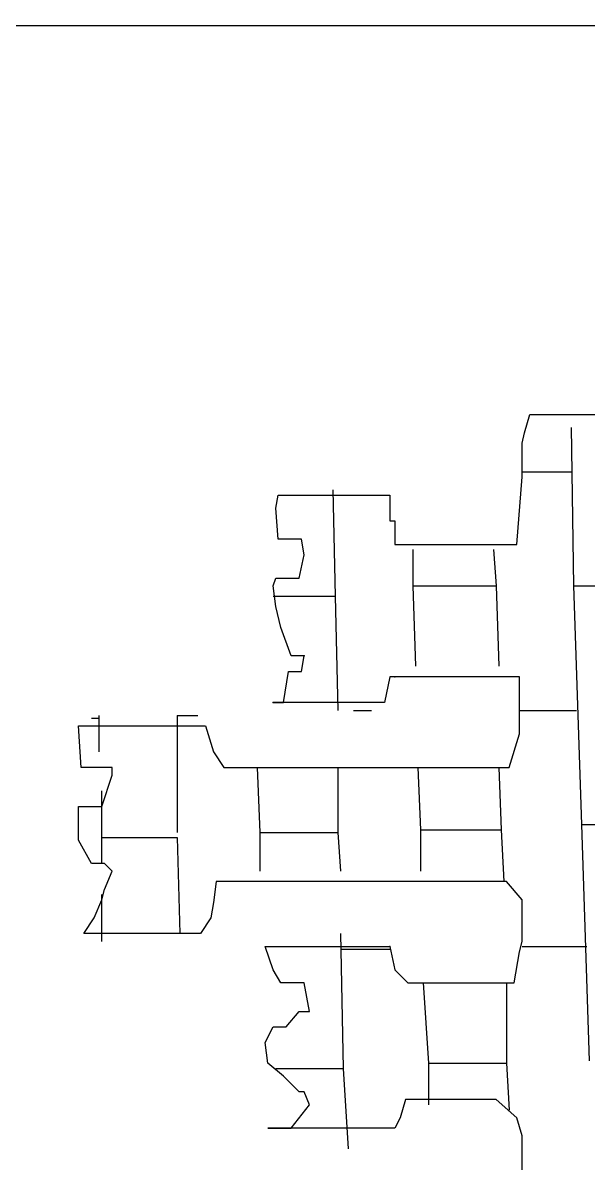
# Model space of a CAD drawing. Extents: x 748454 to 749044, y 4316681 to 4317708.
# Drawn here: x 748485.585 to 748487.765, y 4317537.795 to 4317542.19 of the extents above; entities that cross this region are included whole.
import ezdxf

# ---------------------------------------------------------------- set-up
doc = ezdxf.new("R2010")
doc.units = 0
doc.layers.get('0').update_dxf_attribs({"linetype": 'CONTINUOUS'})

msp = doc.modelspace()

# ---------------------------------------------------------------- linework, layer by layer
at = {"color": 0, "linetype": 'CONTINUOUS'}
for p, q in [((748485.45, 4317542.18), (748486.36, 4317542.18)), ((748485.45, 4317542.18), (748486.36, 4317542.18)), ((748486.36, 4317542.18), (748487.41, 4317542.18)), ((748486.36, 4317542.18), (748487.41, 4317542.18)), ((748487.41, 4317542.18), (748488.19, 4317542.18)), ((748487.41, 4317542.18), (748488.19, 4317542.18)), ((748487.52, 4317540.61), (748487.54, 4317540.68)), ((748487.52, 4317540.61), (748487.54, 4317540.68)), ((748487.54, 4317540.68), (748487.74, 4317540.68)), ((748487.54, 4317540.68), (748487.74, 4317540.68)), ((748487.74, 4317540.68), (748487.86, 4317540.68)), ((748487.74, 4317540.68), (748487.86, 4317540.68)), ((748487.71, 4317540.02), (748487.7, 4317540.63)), ((748487.71, 4317540.02), (748487.7, 4317540.63)), ((748487.51, 4317540.57), (748487.52, 4317540.61)), ((748487.51, 4317540.57), (748487.52, 4317540.61)), ((748487.51, 4317540.44), (748487.51, 4317540.57)), ((748487.51, 4317540.44), (748487.51, 4317540.57)), ((748487.51, 4317540.46), (748487.7, 4317540.46)), ((748487.51, 4317540.46), (748487.7, 4317540.46)), ((748487.49, 4317540.18), (748487.51, 4317540.44)), ((748487.49, 4317540.18), (748487.51, 4317540.44)), ((748486.56, 4317540.32), (748486.57, 4317540.37)), ((748486.56, 4317540.32), (748486.57, 4317540.37)), ((748486.57, 4317540.37), (748486.58, 4317540.37)), ((748486.57, 4317540.37), (748486.58, 4317540.37)), ((748486.58, 4317540.37), (748486.67, 4317540.37)), ((748486.58, 4317540.37), (748486.67, 4317540.37)), ((748486.67, 4317540.37), (748486.78, 4317540.37)), ((748486.67, 4317540.37), (748486.78, 4317540.37)), ((748486.78, 4317540.39), (748486.79, 4317539.98)), ((748486.78, 4317540.39), (748486.79, 4317539.98)), ((748486.78, 4317540.37), (748486.82, 4317540.37)), ((748486.78, 4317540.37), (748486.82, 4317540.37)), ((748486.82, 4317540.37), (748486.88, 4317540.37)), ((748486.82, 4317540.37), (748486.88, 4317540.37)), ((748486.88, 4317540.37), (748486.95, 4317540.37)), ((748486.88, 4317540.37), (748486.95, 4317540.37)), ((748486.95, 4317540.37), (748487, 4317540.37)), ((748486.95, 4317540.37), (748487, 4317540.37)), ((748487, 4317540.37), (748487, 4317540.33)), ((748487, 4317540.37), (748487, 4317540.33)), ((748487, 4317540.33), (748487, 4317540.27)), ((748487, 4317540.33), (748487, 4317540.27)), ((748486.57, 4317540.2), (748486.56, 4317540.32)), ((748486.57, 4317540.2), (748486.56, 4317540.32)), ((748487, 4317540.27), (748487.02, 4317540.27)), ((748487, 4317540.27), (748487.02, 4317540.27)), ((748487.02, 4317540.27), (748487.02, 4317540.18)), ((748487.02, 4317540.27), (748487.02, 4317540.18)), ((748486.61, 4317540.2), (748486.57, 4317540.2)), ((748486.61, 4317540.2), (748486.57, 4317540.2)), ((748486.66, 4317540.2), (748486.61, 4317540.2)), ((748486.66, 4317540.2), (748486.61, 4317540.2)), ((748486.67, 4317540.14), (748486.66, 4317540.2)), ((748486.67, 4317540.14), (748486.66, 4317540.2)), ((748487.02, 4317540.18), (748487.08, 4317540.18)), ((748487.02, 4317540.18), (748487.08, 4317540.18)), ((748487.08, 4317540.18), (748487.16, 4317540.18)), ((748487.08, 4317540.18), (748487.16, 4317540.18)), ((748487.09, 4317540.02), (748487.09, 4317540.16)), ((748487.09, 4317540.02), (748487.09, 4317540.16)), ((748487.16, 4317540.18), (748487.28, 4317540.18)), ((748487.16, 4317540.18), (748487.28, 4317540.18)), ((748487.28, 4317540.18), (748487.35, 4317540.18)), ((748487.28, 4317540.18), (748487.35, 4317540.18)), ((748487.35, 4317540.18), (748487.41, 4317540.18)), ((748487.35, 4317540.18), (748487.41, 4317540.18)), ((748487.4, 4317540.16), (748487.41, 4317540.02)), ((748487.4, 4317540.16), (748487.41, 4317540.02)), ((748487.41, 4317540.18), (748487.45, 4317540.18)), ((748487.41, 4317540.18), (748487.45, 4317540.18)), ((748487.45, 4317540.18), (748487.49, 4317540.18)), ((748487.45, 4317540.18), (748487.49, 4317540.18)), ((748486.65, 4317540.05), (748486.67, 4317540.14)), ((748486.65, 4317540.05), (748486.67, 4317540.14)), ((748486.55, 4317540.02), (748486.56, 4317540.05)), ((748486.55, 4317540.02), (748486.56, 4317540.05)), ((748486.56, 4317539.94), (748486.55, 4317540.02)), ((748486.56, 4317539.94), (748486.55, 4317540.02)), ((748486.56, 4317540.05), (748486.61, 4317540.05)), ((748486.56, 4317540.05), (748486.61, 4317540.05)), ((748486.61, 4317540.05), (748486.65, 4317540.05)), ((748486.61, 4317540.05), (748486.65, 4317540.05)), ((748486.58, 4317539.86), (748486.56, 4317539.94)), ((748486.58, 4317539.86), (748486.56, 4317539.94)), ((748486.62, 4317539.75), (748486.58, 4317539.86)), ((748486.62, 4317539.75), (748486.58, 4317539.86)), ((748486.67, 4317539.75), (748486.62, 4317539.75)), ((748486.67, 4317539.75), (748486.62, 4317539.75)), ((748486.66, 4317539.69), (748486.67, 4317539.75)), ((748486.66, 4317539.69), (748486.67, 4317539.75)), ((748486.59, 4317539.57), (748486.61, 4317539.69)), ((748486.59, 4317539.57), (748486.61, 4317539.69)), ((748486.61, 4317539.69), (748486.66, 4317539.69)), ((748486.61, 4317539.69), (748486.66, 4317539.69)), ((748487, 4317539.67), (748486.98, 4317539.57)), ((748487, 4317539.67), (748486.98, 4317539.57)), ((748487.02, 4317539.67), (748487, 4317539.67)), ((748487.02, 4317539.67), (748487, 4317539.67)), ((748487.08, 4317539.67), (748487.02, 4317539.67)), ((748487.08, 4317539.67), (748487.02, 4317539.67)), ((748487.15, 4317539.67), (748487.08, 4317539.67)), ((748487.15, 4317539.67), (748487.08, 4317539.67)), ((748487.24, 4317539.67), (748487.15, 4317539.67)), ((748487.24, 4317539.67), (748487.15, 4317539.67)), ((748487.31, 4317539.67), (748487.24, 4317539.67)), ((748487.31, 4317539.67), (748487.24, 4317539.67)), ((748487.4, 4317539.67), (748487.31, 4317539.67)), ((748487.4, 4317539.67), (748487.31, 4317539.67)), ((748487.46, 4317539.67), (748487.4, 4317539.67)), ((748487.46, 4317539.67), (748487.4, 4317539.67)), ((748487.5, 4317539.67), (748487.46, 4317539.67)), ((748487.5, 4317539.67), (748487.46, 4317539.67)), ((748487.5, 4317539.61), (748487.5, 4317539.67)), ((748487.5, 4317539.61), (748487.5, 4317539.67)), ((748487.5, 4317539.57), (748487.5, 4317539.61)), ((748487.5, 4317539.57), (748487.5, 4317539.61)), ((748486.59, 4317539.57), (748486.55, 4317539.57)), ((748486.55, 4317539.57), (748486.56, 4317539.57)), ((748486.59, 4317539.57), (748486.55, 4317539.57)), ((748486.55, 4317539.57), (748486.56, 4317539.57)), ((748486.56, 4317539.57), (748486.59, 4317539.57)), ((748486.56, 4317539.57), (748486.59, 4317539.57)), ((748486.66, 4317539.57), (748486.59, 4317539.57)), ((748486.66, 4317539.57), (748486.59, 4317539.57)), ((748486.71, 4317539.57), (748486.66, 4317539.57)), ((748486.71, 4317539.57), (748486.66, 4317539.57)), ((748486.79, 4317539.57), (748486.71, 4317539.57)), ((748486.79, 4317539.57), (748486.71, 4317539.57)), ((748486.82, 4317539.57), (748486.79, 4317539.57)), ((748486.82, 4317539.57), (748486.79, 4317539.57)), ((748486.84, 4317539.57), (748486.82, 4317539.57)), ((748486.84, 4317539.57), (748486.82, 4317539.57)), ((748486.87, 4317539.57), (748486.84, 4317539.57)), ((748486.87, 4317539.57), (748486.84, 4317539.57)), ((748486.86, 4317539.54), (748486.93, 4317539.54)), ((748486.86, 4317539.54), (748486.93, 4317539.54)), ((748486.92, 4317539.57), (748486.87, 4317539.57)), ((748486.92, 4317539.57), (748486.87, 4317539.57)), ((748486.98, 4317539.57), (748486.92, 4317539.57)), ((748486.98, 4317539.57), (748486.92, 4317539.57)), ((748487.5, 4317539.5), (748487.5, 4317539.57)), ((748487.5, 4317539.5), (748487.5, 4317539.57)), ((748487.5, 4317539.54), (748487.72, 4317539.54)), ((748487.5, 4317539.54), (748487.72, 4317539.54)), ((748485.85, 4317539.51), (748485.88, 4317539.51)), ((748485.85, 4317539.51), (748485.88, 4317539.51)), ((748485.88, 4317539.38), (748485.88, 4317539.52)), ((748485.88, 4317539.38), (748485.88, 4317539.52)), ((748486.18, 4317539.52), (748486.18, 4317539.07)), ((748486.18, 4317539.52), (748486.26, 4317539.52)), ((748486.18, 4317539.52), (748486.18, 4317539.07)), ((748486.18, 4317539.52), (748486.26, 4317539.52)), ((748487.5, 4317539.45), (748487.5, 4317539.5)), ((748487.5, 4317539.45), (748487.5, 4317539.5)), ((748485.81, 4317539.32), (748485.8, 4317539.48)), ((748485.8, 4317539.48), (748485.81, 4317539.48)), ((748485.81, 4317539.32), (748485.8, 4317539.48)), ((748485.8, 4317539.48), (748485.81, 4317539.48)), ((748485.81, 4317539.48), (748485.86, 4317539.48)), ((748485.81, 4317539.48), (748485.86, 4317539.48)), ((748485.86, 4317539.48), (748485.99, 4317539.48)), ((748485.86, 4317539.48), (748485.99, 4317539.48)), ((748485.99, 4317539.48), (748486.1, 4317539.48)), ((748485.99, 4317539.48), (748486.1, 4317539.48)), ((748486.1, 4317539.48), (748486.18, 4317539.48)), ((748486.1, 4317539.48), (748486.18, 4317539.48)), ((748486.18, 4317539.48), (748486.26, 4317539.48)), ((748486.18, 4317539.48), (748486.26, 4317539.48)), ((748486.26, 4317539.48), (748486.29, 4317539.48)), ((748486.26, 4317539.48), (748486.29, 4317539.48)), ((748486.29, 4317539.48), (748486.32, 4317539.38)), ((748486.29, 4317539.48), (748486.32, 4317539.38)), ((748487.46, 4317539.32), (748487.5, 4317539.45)), ((748487.46, 4317539.32), (748487.5, 4317539.45)), ((748486.32, 4317539.38), (748486.36, 4317539.32)), ((748486.32, 4317539.38), (748486.36, 4317539.32)), ((748485.88, 4317539.32), (748485.81, 4317539.32)), ((748485.88, 4317539.32), (748485.81, 4317539.32)), ((748485.93, 4317539.32), (748485.88, 4317539.32)), ((748485.93, 4317539.32), (748485.88, 4317539.32)), ((748485.93, 4317539.29), (748485.93, 4317539.32)), ((748485.93, 4317539.29), (748485.93, 4317539.32)), ((748486.36, 4317539.32), (748486.52, 4317539.32)), ((748486.36, 4317539.32), (748486.52, 4317539.32)), ((748486.5, 4317539.07), (748486.49, 4317539.32)), ((748486.5, 4317539.07), (748486.49, 4317539.32)), ((748486.52, 4317539.32), (748486.82, 4317539.32)), ((748486.52, 4317539.32), (748486.82, 4317539.32)), ((748486.8, 4317539.32), (748486.8, 4317539.07)), ((748486.8, 4317539.32), (748486.8, 4317539.07)), ((748486.82, 4317539.32), (748487.08, 4317539.32)), ((748486.82, 4317539.32), (748487.08, 4317539.32)), ((748487.08, 4317539.32), (748487.28, 4317539.32)), ((748487.08, 4317539.32), (748487.28, 4317539.32)), ((748487.12, 4317539.08), (748487.11, 4317539.32)), ((748487.12, 4317539.08), (748487.11, 4317539.32)), ((748487.28, 4317539.32), (748487.39, 4317539.32)), ((748487.28, 4317539.32), (748487.39, 4317539.32)), ((748487.39, 4317539.32), (748487.46, 4317539.32)), ((748487.39, 4317539.32), (748487.46, 4317539.32)), ((748487.42, 4317539.32), (748487.43, 4317539.08)), ((748487.42, 4317539.32), (748487.43, 4317539.08)), ((748485.89, 4317539.17), (748485.93, 4317539.29)), ((748485.89, 4317539.17), (748485.93, 4317539.29)), ((748485.89, 4317539.05), (748485.89, 4317539.23)), ((748485.89, 4317539.05), (748485.89, 4317539.23)), ((748485.8, 4317539.08), (748485.8, 4317539.17)), ((748485.8, 4317539.17), (748485.85, 4317539.17)), ((748485.8, 4317539.08), (748485.8, 4317539.17)), ((748485.8, 4317539.17), (748485.85, 4317539.17)), ((748485.85, 4317539.17), (748485.89, 4317539.17)), ((748485.85, 4317539.17), (748485.89, 4317539.17)), ((748485.8, 4317539.04), (748485.8, 4317539.08)), ((748485.8, 4317539.04), (748485.8, 4317539.08)), ((748485.85, 4317538.95), (748485.8, 4317539.04)), ((748485.85, 4317538.95), (748485.8, 4317539.04)), ((748485.9, 4317538.95), (748485.85, 4317538.95)), ((748485.9, 4317538.95), (748485.85, 4317538.95)), ((748485.93, 4317538.92), (748485.9, 4317538.95)), ((748485.93, 4317538.92), (748485.9, 4317538.95)), ((748485.9, 4317538.85), (748485.93, 4317538.92)), ((748485.9, 4317538.85), (748485.93, 4317538.92)), ((748486.33, 4317538.88), (748486.32, 4317538.8)), ((748486.33, 4317538.88), (748486.32, 4317538.8)), ((748486.36, 4317538.88), (748486.33, 4317538.88)), ((748486.36, 4317538.88), (748486.33, 4317538.88)), ((748486.42, 4317538.88), (748486.36, 4317538.88)), ((748486.42, 4317538.88), (748486.36, 4317538.88)), ((748486.47, 4317538.88), (748486.42, 4317538.88)), ((748486.47, 4317538.88), (748486.42, 4317538.88)), ((748486.59, 4317538.88), (748486.47, 4317538.88)), ((748486.59, 4317538.88), (748486.47, 4317538.88)), ((748486.78, 4317538.88), (748486.59, 4317538.88)), ((748486.78, 4317538.88), (748486.59, 4317538.88)), ((748487.06, 4317538.88), (748486.78, 4317538.88)), ((748487.06, 4317538.88), (748486.78, 4317538.88)), ((748487.31, 4317538.88), (748487.06, 4317538.88)), ((748487.31, 4317538.88), (748487.06, 4317538.88)), ((748487.45, 4317538.88), (748487.31, 4317538.88)), ((748487.45, 4317538.88), (748487.31, 4317538.88)), ((748487.51, 4317538.81), (748487.45, 4317538.88)), ((748487.51, 4317538.81), (748487.45, 4317538.88)), ((748485.89, 4317538.81), (748485.9, 4317538.85)), ((748485.89, 4317538.81), (748485.9, 4317538.85)), ((748485.89, 4317538.65), (748485.89, 4317538.83)), ((748485.89, 4317538.65), (748485.89, 4317538.83)), ((748485.86, 4317538.74), (748485.89, 4317538.81)), ((748485.86, 4317538.74), (748485.89, 4317538.81)), ((748486.32, 4317538.8), (748486.31, 4317538.74)), ((748486.32, 4317538.8), (748486.31, 4317538.74)), ((748487.51, 4317538.65), (748487.51, 4317538.81)), ((748487.51, 4317538.65), (748487.51, 4317538.81)), ((748485.82, 4317538.68), (748485.86, 4317538.74)), ((748485.82, 4317538.68), (748485.86, 4317538.74)), ((748486.31, 4317538.74), (748486.27, 4317538.68)), ((748486.31, 4317538.74), (748486.27, 4317538.68)), ((748485.9, 4317538.68), (748485.82, 4317538.68)), ((748485.9, 4317538.68), (748485.82, 4317538.68)), ((748485.97, 4317538.68), (748485.9, 4317538.68)), ((748485.97, 4317538.68), (748485.9, 4317538.68)), ((748486.05, 4317538.68), (748485.97, 4317538.68)), ((748486.05, 4317538.68), (748485.97, 4317538.68)), ((748486.13, 4317538.68), (748486.05, 4317538.68)), ((748486.13, 4317538.68), (748486.05, 4317538.68)), ((748486.21, 4317538.68), (748486.13, 4317538.68)), ((748486.21, 4317538.68), (748486.13, 4317538.68)), ((748486.27, 4317538.68), (748486.21, 4317538.68)), ((748486.27, 4317538.68), (748486.21, 4317538.68)), ((748486.81, 4317538.68), (748486.82, 4317538.16)), ((748486.81, 4317538.68), (748486.82, 4317538.16)), ((748486.55, 4317538.54), (748486.52, 4317538.63)), ((748486.52, 4317538.63), (748486.53, 4317538.63)), ((748486.55, 4317538.54), (748486.52, 4317538.63)), ((748486.52, 4317538.63), (748486.53, 4317538.63)), ((748486.53, 4317538.63), (748486.66, 4317538.63)), ((748486.53, 4317538.63), (748486.66, 4317538.63)), ((748486.66, 4317538.63), (748486.8, 4317538.63)), ((748486.66, 4317538.63), (748486.8, 4317538.63)), ((748486.8, 4317538.63), (748486.95, 4317538.63)), ((748486.8, 4317538.63), (748486.95, 4317538.63)), ((748486.81, 4317538.62), (748487, 4317538.62)), ((748486.81, 4317538.62), (748487, 4317538.62)), ((748486.95, 4317538.63), (748487, 4317538.63)), ((748486.95, 4317538.63), (748487, 4317538.63)), ((748487, 4317538.63), (748487.02, 4317538.54)), ((748487, 4317538.63), (748487.02, 4317538.54)), ((748487.48, 4317538.49), (748487.5, 4317538.61)), ((748487.48, 4317538.49), (748487.5, 4317538.61)), ((748487.5, 4317538.61), (748487.51, 4317538.65)), ((748487.5, 4317538.61), (748487.51, 4317538.65)), ((748487.51, 4317538.63), (748487.76, 4317538.63)), ((748487.51, 4317538.63), (748487.76, 4317538.63)), ((748486.58, 4317538.49), (748486.55, 4317538.54)), ((748486.58, 4317538.49), (748486.55, 4317538.54)), ((748487.02, 4317538.54), (748487.07, 4317538.49)), ((748487.02, 4317538.54), (748487.07, 4317538.49)), ((748486.67, 4317538.49), (748486.58, 4317538.49)), ((748486.67, 4317538.49), (748486.58, 4317538.49)), ((748486.69, 4317538.38), (748486.67, 4317538.49)), ((748486.69, 4317538.38), (748486.67, 4317538.49)), ((748487.07, 4317538.49), (748487.17, 4317538.49)), ((748487.07, 4317538.49), (748487.17, 4317538.49)), ((748487.15, 4317538.18), (748487.13, 4317538.49)), ((748487.15, 4317538.18), (748487.13, 4317538.49)), ((748487.17, 4317538.49), (748487.28, 4317538.49)), ((748487.17, 4317538.49), (748487.28, 4317538.49)), ((748487.28, 4317538.49), (748487.39, 4317538.49)), ((748487.28, 4317538.49), (748487.39, 4317538.49)), ((748487.39, 4317538.49), (748487.48, 4317538.49)), ((748487.39, 4317538.49), (748487.48, 4317538.49)), ((748487.45, 4317538.49), (748487.45, 4317538.18)), ((748487.45, 4317538.49), (748487.45, 4317538.18)), ((748486.6, 4317538.32), (748486.65, 4317538.38)), ((748486.6, 4317538.32), (748486.65, 4317538.38)), ((748486.65, 4317538.38), (748486.69, 4317538.38)), ((748486.65, 4317538.38), (748486.69, 4317538.38)), ((748486.52, 4317538.26), (748486.55, 4317538.32)), ((748486.52, 4317538.26), (748486.55, 4317538.32)), ((748486.55, 4317538.32), (748486.6, 4317538.32)), ((748486.55, 4317538.32), (748486.6, 4317538.32)), ((748486.53, 4317538.18), (748486.52, 4317538.26)), ((748486.53, 4317538.18), (748486.52, 4317538.26)), ((748486.59, 4317538.13), (748486.53, 4317538.18)), ((748486.59, 4317538.13), (748486.53, 4317538.18)), ((748486.65, 4317538.07), (748486.59, 4317538.13)), ((748486.65, 4317538.07), (748486.59, 4317538.13)), ((748486.67, 4317538.07), (748486.65, 4317538.07)), ((748486.67, 4317538.07), (748486.65, 4317538.07)), ((748486.69, 4317538.02), (748486.67, 4317538.07)), ((748486.69, 4317538.02), (748486.67, 4317538.07)), ((748487.06, 4317538.04), (748487.04, 4317537.97)), ((748487.06, 4317538.04), (748487.04, 4317537.97)), ((748487.12, 4317538.04), (748487.06, 4317538.04)), ((748487.12, 4317538.04), (748487.06, 4317538.04)), ((748487.25, 4317538.04), (748487.12, 4317538.04)), ((748487.25, 4317538.04), (748487.12, 4317538.04)), ((748487.41, 4317538.04), (748487.25, 4317538.04)), ((748487.41, 4317538.04), (748487.25, 4317538.04)), ((748487.49, 4317537.97), (748487.41, 4317538.04)), ((748487.49, 4317537.97), (748487.41, 4317538.04)), ((748486.62, 4317537.93), (748486.69, 4317538.02)), ((748486.62, 4317537.93), (748486.69, 4317538.02)), ((748487.04, 4317537.97), (748487.02, 4317537.93)), ((748487.04, 4317537.97), (748487.02, 4317537.93)), ((748487.51, 4317537.9), (748487.49, 4317537.97)), ((748487.51, 4317537.9), (748487.49, 4317537.97)), ((748486.56, 4317537.93), (748486.53, 4317537.93)), ((748486.53, 4317537.93), (748486.57, 4317537.93)), ((748486.56, 4317537.93), (748486.53, 4317537.93)), ((748486.53, 4317537.93), (748486.57, 4317537.93)), ((748486.6, 4317537.93), (748486.56, 4317537.93)), ((748486.6, 4317537.93), (748486.56, 4317537.93)), ((748486.57, 4317537.93), (748486.62, 4317537.93)), ((748486.57, 4317537.93), (748486.62, 4317537.93)), ((748486.75, 4317537.93), (748486.6, 4317537.93)), ((748486.75, 4317537.93), (748486.6, 4317537.93)), ((748486.88, 4317537.93), (748486.75, 4317537.93)), ((748486.88, 4317537.93), (748486.75, 4317537.93)), ((748486.99, 4317537.93), (748486.88, 4317537.93)), ((748486.99, 4317537.93), (748486.88, 4317537.93)), ((748487.02, 4317537.93), (748486.99, 4317537.93)), ((748487.02, 4317537.93), (748486.99, 4317537.93)), ((748487.51, 4317537.56), (748487.51, 4317537.9)), ((748487.51, 4317537.56), (748487.51, 4317537.9))]:
    msp.add_line(p, q, dxfattribs=at)
for points in [[(748487.1, 4317539.71), (748487.09, 4317540.02), (748487.41, 4317540.02), (748487.42, 4317539.71)], [(748487.1, 4317539.71), (748487.09, 4317540.02), (748487.41, 4317540.02), (748487.42, 4317539.71)], [(748487.74, 4317539.1), (748487.71, 4317540.02), (748488.04, 4317540.02), (748488.05, 4317539.1)], [(748487.74, 4317539.1), (748487.71, 4317540.02), (748488.04, 4317540.02), (748488.05, 4317539.1)], [(748486.55, 4317539.98), (748486.79, 4317539.98), (748486.8, 4317539.54)], [(748486.55, 4317539.98), (748486.79, 4317539.98), (748486.8, 4317539.54)], [(748487.77, 4317538.19), (748487.74, 4317539.1), (748488.05, 4317539.1), (748488.07, 4317538.19)], [(748487.77, 4317538.19), (748487.74, 4317539.1), (748488.05, 4317539.1), (748488.07, 4317538.19)], [(748485.89, 4317538.95), (748485.89, 4317539.05), (748486.18, 4317539.05), (748486.19, 4317538.68)], [(748485.89, 4317538.95), (748485.89, 4317539.05), (748486.18, 4317539.05), (748486.19, 4317538.68)], [(748486.5, 4317538.92), (748486.5, 4317539.07), (748486.8, 4317539.07), (748486.81, 4317538.92)], [(748486.5, 4317538.92), (748486.5, 4317539.07), (748486.8, 4317539.07), (748486.81, 4317538.92)], [(748487.12, 4317538.92), (748487.12, 4317539.08), (748487.43, 4317539.08), (748487.44, 4317538.88)], [(748487.12, 4317538.92), (748487.12, 4317539.08), (748487.43, 4317539.08), (748487.44, 4317538.88)], [(748487.15, 4317538.02), (748487.15, 4317538.18), (748487.45, 4317538.18), (748487.46, 4317538)], [(748487.15, 4317538.02), (748487.15, 4317538.18), (748487.45, 4317538.18), (748487.46, 4317538)], [(748486.56, 4317538.16), (748486.82, 4317538.16), (748486.84, 4317537.85)], [(748486.56, 4317538.16), (748486.82, 4317538.16), (748486.84, 4317537.85)]]:
    msp.add_lwpolyline(points, dxfattribs=at)
for p in [(748486.67, 4317539.75), (748486.67, 4317539.75), (748487.02, 4317539.67), (748487.02, 4317539.67), (748486.55, 4317539.57), (748486.55, 4317539.57), (748487, 4317538.63), (748487, 4317538.63)]:
    msp.add_point(p, dxfattribs=at)

# ---------------------------------------------------------------- meshes
mesh = msp.add_polyface(dxfattribs=at)
corners = [(748454.5, 4316681), (748454.5, 4316681), (748454.5, 4316871.9618), (748762.5, 4316681), (748454.5, 4317046.4935), (749044, 4316681), (748454.5, 4317707.5), (749044, 4317342.0065), (749044, 4317707.5)]
mesh.append_faces([[corners[k] for k in face] for face in [(0, 1, 3, 2), (2, 3, 5, 4), (4, 5, 7, 6), (6, 7, 8, 8)]], dxfattribs={"vtx0": -1, "vtx2": -1, "color": 0})
mesh = msp.add_polyface(dxfattribs=at)
corners = [(748464.5, 4317521), (748464.5, 4317521), (748464.5, 4317695.2713), (748745.58, 4317521), (748464.5, 4317701.5), (748745.58, 4317527.2287), (748745.58, 4317701.5)]
mesh.append_faces([[corners[k] for k in face] for face in [(0, 1, 3, 2), (2, 3, 5, 4), (4, 5, 6, 6)]], dxfattribs={"vtx0": -1, "vtx2": -1, "color": 0})

doc.saveas('drawing.dxf')
